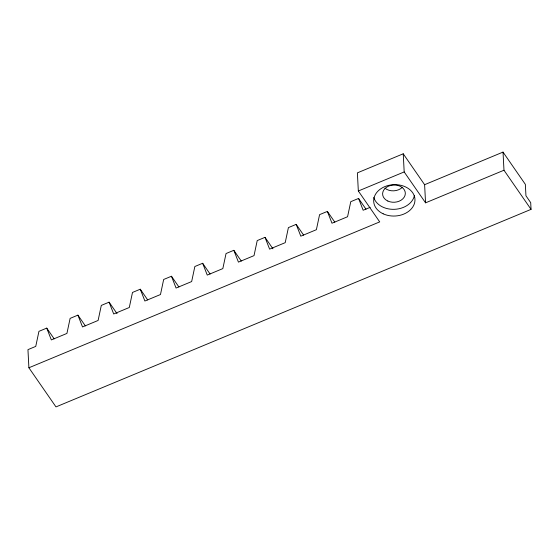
<?xml version="1.0" encoding="UTF-8"?>
<svg xmlns="http://www.w3.org/2000/svg" width="559" height="559" viewBox="0 0 559 559"><rect width="100%" height="100%" fill="white"/><g stroke="black" fill="none" stroke-linecap="round" stroke-linejoin="round"><path stroke-width="0.84" d="M424.609 184.694L403.235 153.795L357.383 172.864L358.333 190.996L379.708 221.895L28.9 367.773L55.977 406.91L531.05 209.359L530.701 202.644L525.949 195.776L525.348 184.358L503.023 152.09L424.609 184.694L425.56 202.833L503.98 170.222L503.023 152.09M358.333 190.996L404.185 171.934L403.235 153.795M54.174 338.859L46.732 328.105L38.941 331.347L35.748 346.398L27.95 349.641L28.9 367.773M85.359 325.897L77.918 315.136L70.12 318.378L66.926 333.43L51.337 339.914L46.732 328.105M117.041 313.641L109.103 302.167L101.305 305.41L98.111 320.461L82.522 326.945L77.918 315.136M147.723 299.959L140.281 289.206L132.49 292.448L129.297 307.499L113.701 313.983L109.103 302.167M178.908 286.991L171.466 276.237L163.668 279.479L160.475 294.53L144.886 301.015L140.281 289.206M210.086 274.029L202.651 263.268L194.853 266.51L191.66 281.561L176.064 288.046L171.466 276.237M241.271 261.06L233.83 250.306L226.039 253.541L222.838 268.599L207.249 275.084L202.651 263.268M272.953 248.811L265.015 237.337L257.217 240.58L254.024 255.631L238.434 262.115L233.83 250.306M303.635 235.129L296.193 224.369L288.402 227.611L285.209 242.662L269.613 249.146L265.015 237.337M334.82 222.161L327.378 211.407L319.58 214.642L316.387 229.7L300.798 236.184L296.193 224.369M366.005 209.192L358.564 198.438L350.766 201.68L347.572 216.731L331.983 223.216L327.378 211.407M370.177 207.333L363.161 210.247L358.564 198.438M503.98 170.222L531.05 209.359M404.185 171.934L425.56 202.833M402.368 187.286A11.369 8.63 -3 0 1 384.976 188.222M414.394 195.531A20.669 15.694 -3 0 1 394.647 209.311A20.669 15.694 -3 0 1 373.796 197.446M383.188 213.817A20.669 15.694 -3 0 0 414.96 200.611A20.669 15.694 -3 0 0 384.823 186.615A20.669 15.694 -3 0 0 383.188 213.817M387.848 201.044A11.369 8.63 -3 0 0 405.317 193.777A11.369 8.63 -3 0 0 388.743 186.077A11.369 8.63 -3 0 0 387.848 201.044"/></g></svg>
